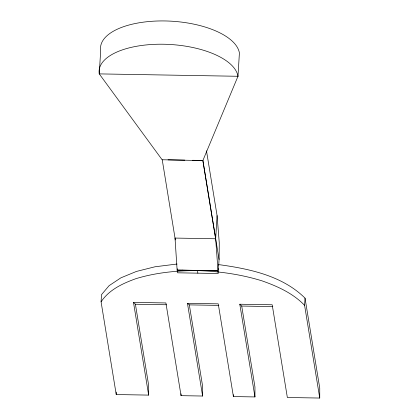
<?xml version="1.0" encoding="UTF-8"?>
<svg xmlns="http://www.w3.org/2000/svg" width="419" height="419" viewBox="0 0 419 419"><rect width="100%" height="100%" fill="white"/><g stroke="black" fill="none" stroke-linecap="round" stroke-linejoin="round"><path stroke-width="0.63" d="M202.607 396.034L187.455 303.325L189.33 304.885L202.597 386.067L202.607 396.034L181.055 395.662L165.903 302.953L133.493 302.398L135.41 304.231L148.635 385.161L148.645 395.107L116.231 394.546L101.079 301.837L101.518 294.63L109.087 285.679L120.897 277.828L136.426 271.439L154.993 266.783L177.085 264.022M162.216 159.89L99.256 73.891L100.68 50.615A69.654 30.645 3.5 0 1 164.997 20.95A69.654 30.645 3.5 0 1 239.406 52.998L237.982 76.279L202.859 160.587L162.226 159.749L175.331 239.956M177.3 271.208L177.447 268.809M192.546 160.273L202.864 160.451L215.67 238.767L218.205 273.513L177.562 272.816L177.117 270.108L175.027 238.071L215.67 238.767L217.084 215.628L206.483 150.793M217.943 271.91L218.383 264.703L220.326 264.829C250.394 269.024 282.715 276.042 305.032 298.134L319.739 388.104L319.744 398.05L287.35 397.495L272.193 304.781L239.799 304.225L254.951 396.934L233.399 396.563L218.247 303.854L187.455 303.325M218.425 269.909L218.498 268.71M218.718 265.075L219.058 259.518A96.307 8.589 -89 0 0 219.252 242.669L217.084 215.628M319.744 398.05L304.592 305.341L305.032 298.134M101.079 301.837C109.113 289.67 122.72 283.433 135.986 278.645C155.899 272.617 176.698 270.538 197.443 270.606C219.268 271.255 240.993 274.382 261.885 280.809C277.472 286.282 292.97 293.248 304.592 305.341M168.029 159.849L184.805 160.142M189.33 304.885L218.833 305.393M135.41 304.231L166.526 304.765M239.799 304.225L241.716 306.059L272.816 306.593M241.716 306.059L254.946 386.988L254.951 396.934M202.864 160.451L219.058 259.518M197.443 270.606L197.862 273.162M133.493 302.398L148.645 395.107M233.399 394.698L233.399 396.563M181.055 393.797L181.055 395.662M116.231 392.064L116.231 394.546M182.721 270.114L177.117 270.108L217.76 270.81L182.721 270.114M237.982 76.279L99.256 73.891A69.654 30.645 3.5 0 1 163.572 44.231A69.654 30.645 3.5 0 1 237.982 76.279"/></g></svg>
